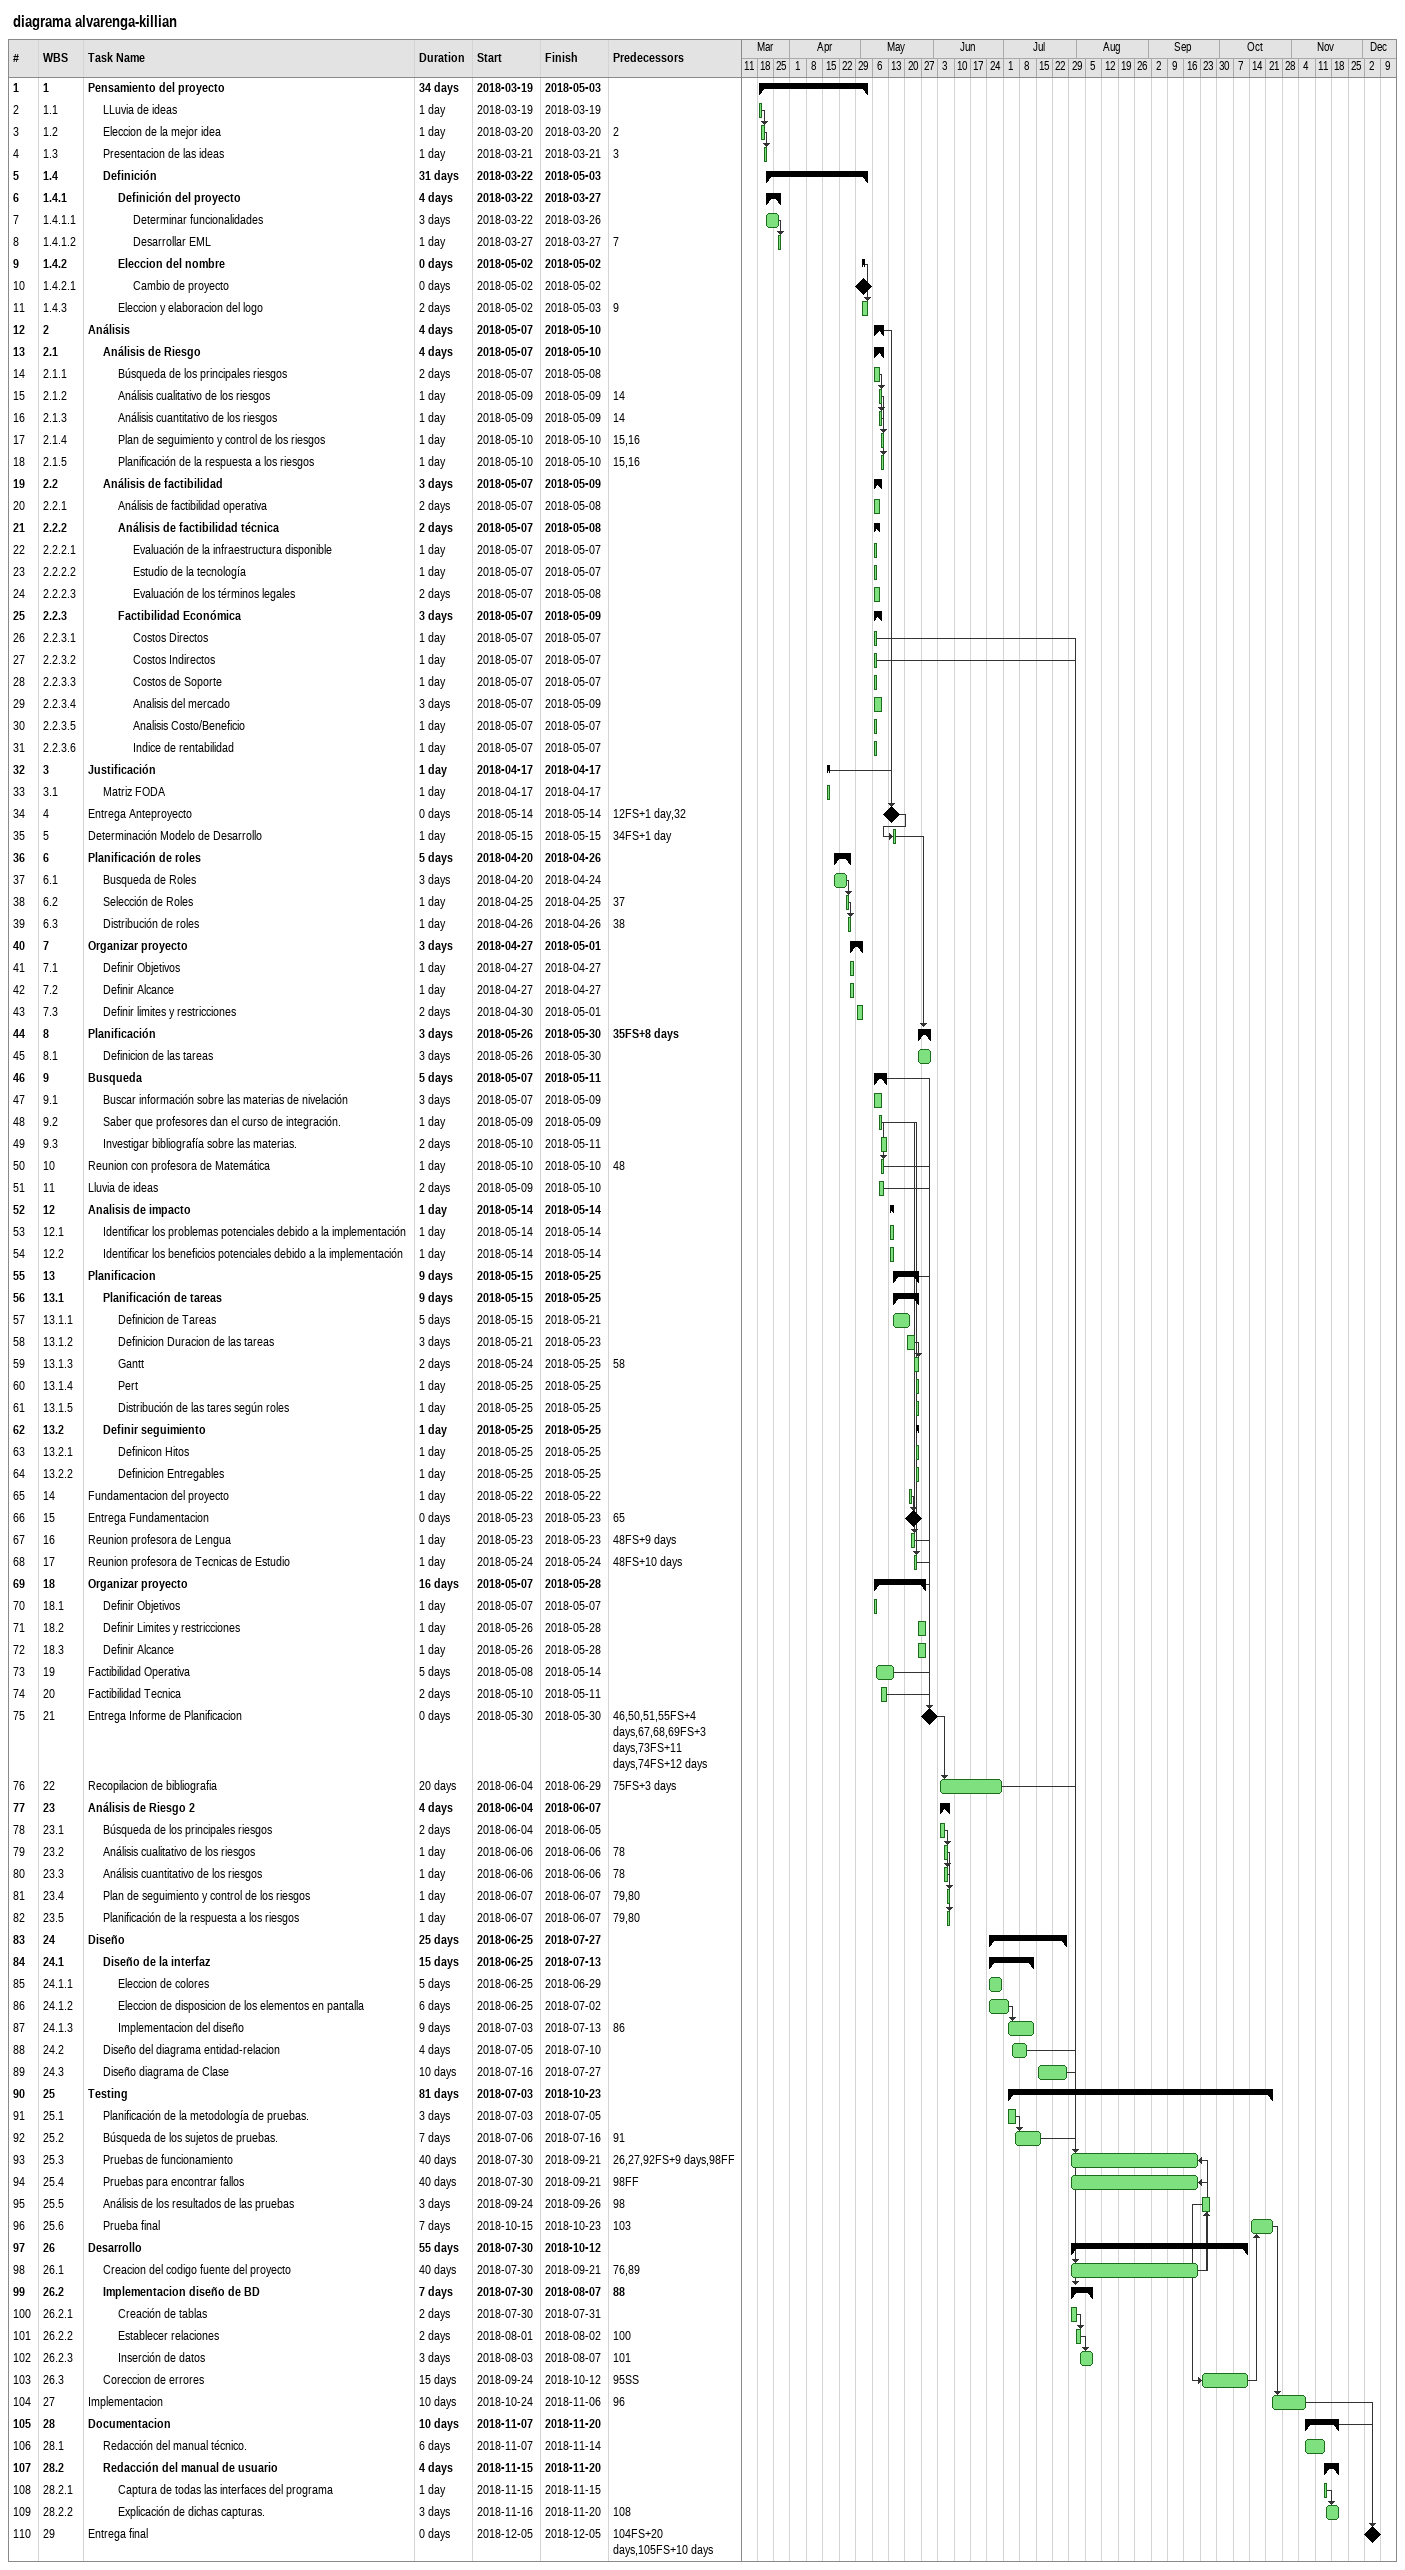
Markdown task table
diagrama alvarenga-killian

| ID | WBS | Task | Duration | Start | Finish | Predecessors |
|---|---|---|---|---|---|---|
| 1 | 1 | **Pensamiento del proyecto** | 34d | 2018-03-19 | 2018-05-03 |  |
| 2 | 1.1 | LLuvia de ideas | 1d | 2018-03-19 | 2018-03-19 |  |
| 3 | 1.2 | Eleccion de la mejor idea | 1d | 2018-03-20 | 2018-03-20 | 2 |
| 4 | 1.3 | Presentacion de las ideas | 1d | 2018-03-21 | 2018-03-21 | 3 |
| 5 | 1.4 | **Definición** | 31d | 2018-03-22 | 2018-05-03 |  |
| 6 | 1.4.1 | **Definición del proyecto** | 4d | 2018-03-22 | 2018-03-27 |  |
| 7 | 1.4.1.1 | Determinar funcionalidades | 3d | 2018-03-22 | 2018-03-26 |  |
| 8 | 1.4.1.2 | Desarrollar EML | 1d | 2018-03-27 | 2018-03-27 | 7 |
| 9 | 1.4.2 | **Eleccion del nombre** | 0d | 2018-05-02 | 2018-05-02 |  |
| 10 | 1.4.2.1 | Cambio de proyecto | 0d | 2018-05-02 | 2018-05-02 |  |
| 11 | 1.4.3 | Eleccion y elaboracion del logo | 2d | 2018-05-02 | 2018-05-03 | 9 |
| 12 | 2 | **Análisis** | 4d | 2018-05-07 | 2018-05-10 |  |
| 13 | 2.1 | **Análisis de Riesgo** | 4d | 2018-05-07 | 2018-05-10 |  |
| 14 | 2.1.1 | Búsqueda de los principales riesgos | 2d | 2018-05-07 | 2018-05-08 |  |
| 15 | 2.1.2 | Análisis cualitativo de los riesgos | 1d | 2018-05-09 | 2018-05-09 | 14 |
| 16 | 2.1.3 | Análisis cuantitativo de los riesgos | 1d | 2018-05-09 | 2018-05-09 | 14 |
| 17 | 2.1.4 | Plan de seguimiento y control de los riesgos | 1d | 2018-05-10 | 2018-05-10 | 15, 16 |
| 18 | 2.1.5 | Planificación de la respuesta a los riesgos | 1d | 2018-05-10 | 2018-05-10 | 15, 16 |
| 19 | 2.2 | **Análisis de factibilidad** | 3d | 2018-05-07 | 2018-05-09 |  |
| 20 | 2.2.1 | Análisis de factibilidad operativa | 2d | 2018-05-07 | 2018-05-08 |  |
| 21 | 2.2.2 | **Análisis de factibilidad técnica** | 2d | 2018-05-07 | 2018-05-08 |  |
| 22 | 2.2.2.1 | Evaluación de la infraestructura disponible | 1d | 2018-05-07 | 2018-05-07 |  |
| 23 | 2.2.2.2 | Estudio de la tecnología | 1d | 2018-05-07 | 2018-05-07 |  |
| 24 | 2.2.2.3 | Evaluación de los términos legales | 2d | 2018-05-07 | 2018-05-08 |  |
| 25 | 2.2.3 | **Factibilidad Económica** | 3d | 2018-05-07 | 2018-05-09 |  |
| 26 | 2.2.3.1 | Costos Directos | 1d | 2018-05-07 | 2018-05-07 |  |
| 27 | 2.2.3.2 | Costos Indirectos | 1d | 2018-05-07 | 2018-05-07 |  |
| 28 | 2.2.3.3 | Costos de Soporte | 1d | 2018-05-07 | 2018-05-07 |  |
| 29 | 2.2.3.4 | Analisis del mercado | 3d | 2018-05-07 | 2018-05-09 |  |
| 30 | 2.2.3.5 | Analisis Costo/Beneficio | 1d | 2018-05-07 | 2018-05-07 |  |
| 31 | 2.2.3.6 | Indice de rentabilidad | 1d | 2018-05-07 | 2018-05-07 |  |
| 32 | 3 | **Justificación** | 1d | 2018-04-17 | 2018-04-17 |  |
| 33 | 3.1 | Matriz FODA | 1d | 2018-04-17 | 2018-04-17 |  |
| 34 | 4 | Entrega Anteproyecto | 0d | 2018-05-14 | 2018-05-14 | 12FS+1d, 32 |
| 35 | 5 | Determinación Modelo de Desarrollo | 1d | 2018-05-15 | 2018-05-15 | 34FS+1d |
| 36 | 6 | **Planificación de roles** | 5d | 2018-04-20 | 2018-04-26 |  |
| 37 | 6.1 | Busqueda de Roles | 3d | 2018-04-20 | 2018-04-24 |  |
| 38 | 6.2 | Selección de Roles | 1d | 2018-04-25 | 2018-04-25 | 37 |
| 39 | 6.3 | Distribución de roles | 1d | 2018-04-26 | 2018-04-26 | 38 |
| 40 | 7 | **Organizar proyecto** | 3d | 2018-04-27 | 2018-05-01 |  |
| 41 | 7.1 | Definir Objetivos | 1d | 2018-04-27 | 2018-04-27 |  |
| 42 | 7.2 | Definir Alcance | 1d | 2018-04-27 | 2018-04-27 |  |
| 43 | 7.3 | Definir limites y restricciones | 2d | 2018-04-30 | 2018-05-01 |  |
| 44 | 8 | **Planificación** | 3d | 2018-05-26 | 2018-05-30 | 35FS+8d |
| 45 | 8.1 | Definicion de las tareas | 3d | 2018-05-26 | 2018-05-30 |  |
| 46 | 9 | **Busqueda** | 5d | 2018-05-07 | 2018-05-11 |  |
| 47 | 9.1 | Buscar información sobre las materias de nivelación | 3d | 2018-05-07 | 2018-05-09 |  |
| 48 | 9.2 | Saber que profesores dan el curso de integración. | 1d | 2018-05-09 | 2018-05-09 |  |
| 49 | 9.3 | Investigar bibliografía sobre las materias. | 2d | 2018-05-10 | 2018-05-11 |  |
| 50 | 10 | Reunion con profesora de Matemática | 1d | 2018-05-10 | 2018-05-10 | 48 |
| 51 | 11 | Lluvia de ideas | 2d | 2018-05-09 | 2018-05-10 |  |
| 52 | 12 | **Analisis de impacto** | 1d | 2018-05-14 | 2018-05-14 |  |
| 53 | 12.1 | Identificar los problemas potenciales debido a la implementación | 1d | 2018-05-14 | 2018-05-14 |  |
| 54 | 12.2 | Identificar los beneficios potenciales debido a la implementación | 1d | 2018-05-14 | 2018-05-14 |  |
| 55 | 13 | **Planificacion** | 9d | 2018-05-15 | 2018-05-25 |  |
| 56 | 13.1 | **Planificación de tareas** | 9d | 2018-05-15 | 2018-05-25 |  |
| 57 | 13.1.1 | Definicion de Tareas | 5d | 2018-05-15 | 2018-05-21 |  |
| 58 | 13.1.2 | Definicion Duracion de las tareas | 3d | 2018-05-21 | 2018-05-23 |  |
| 59 | 13.1.3 | Gantt | 2d | 2018-05-24 | 2018-05-25 | 58 |
| 60 | 13.1.4 | Pert | 1d | 2018-05-25 | 2018-05-25 |  |
| 61 | 13.1.5 | Distribución de las tares según roles | 1d | 2018-05-25 | 2018-05-25 |  |
| 62 | 13.2 | **Definir seguimiento** | 1d | 2018-05-25 | 2018-05-25 |  |
| 63 | 13.2.1 | Definicon Hitos | 1d | 2018-05-25 | 2018-05-25 |  |
| 64 | 13.2.2 | Definicion Entregables | 1d | 2018-05-25 | 2018-05-25 |  |
| 65 | 14 | Fundamentacion del proyecto | 1d | 2018-05-22 | 2018-05-22 |  |
| 66 | 15 | Entrega Fundamentacion | 0d | 2018-05-23 | 2018-05-23 | 65 |
| 67 | 16 | Reunion profesora de Lengua | 1d | 2018-05-23 | 2018-05-23 | 48FS+9d |
| 68 | 17 | Reunion profesora de Tecnicas de Estudio | 1d | 2018-05-24 | 2018-05-24 | 48FS+10d |
| 69 | 18 | **Organizar proyecto** | 16d | 2018-05-07 | 2018-05-28 |  |
| 70 | 18.1 | Definir Objetivos | 1d | 2018-05-07 | 2018-05-07 |  |
| 71 | 18.2 | Definir Limites y restricciones | 1d | 2018-05-26 | 2018-05-28 |  |
| 72 | 18.3 | Definir Alcance | 1d | 2018-05-26 | 2018-05-28 |  |
| 73 | 19 | Factibilidad Operativa | 5d | 2018-05-08 | 2018-05-14 |  |
| 74 | 20 | Factibilidad Tecnica | 2d | 2018-05-10 | 2018-05-11 |  |
| 75 | 21 | Entrega Informe de Planificacion | 0d | 2018-05-30 | 2018-05-30 | 46, 50, 51, 55FS+4d, 67, 68, 69FS+3d, 73FS+11d, 74FS+12d |
| 76 | 22 | Recopilacion de bibliografia | 20d | 2018-06-04 | 2018-06-29 | 75FS+3d |
| 77 | 23 | **Análisis de Riesgo 2** | 4d | 2018-06-04 | 2018-06-07 |  |
| 78 | 23.1 | Búsqueda de los principales riesgos | 2d | 2018-06-04 | 2018-06-05 |  |
| 79 | 23.2 | Análisis cualitativo de los riesgos | 1d | 2018-06-06 | 2018-06-06 | 78 |
| 80 | 23.3 | Análisis cuantitativo de los riesgos | 1d | 2018-06-06 | 2018-06-06 | 78 |
| 81 | 23.4 | Plan de seguimiento y control de los riesgos | 1d | 2018-06-07 | 2018-06-07 | 79, 80 |
| 82 | 23.5 | Planificación de la respuesta a los riesgos | 1d | 2018-06-07 | 2018-06-07 | 79, 80 |
| 83 | 24 | **Diseño** | 25d | 2018-06-25 | 2018-07-27 |  |
| 84 | 24.1 | **Diseño de la interfaz** | 15d | 2018-06-25 | 2018-07-13 |  |
| 85 | 24.1.1 | Eleccion de colores | 5d | 2018-06-25 | 2018-06-29 |  |
| 86 | 24.1.2 | Eleccion de disposicion de los elementos en pantalla | 6d | 2018-06-25 | 2018-07-02 |  |
| 87 | 24.1.3 | Implementacion del diseño | 9d | 2018-07-03 | 2018-07-13 | 86 |
| 88 | 24.2 | Diseño del diagrama entidad-relacion | 4d | 2018-07-05 | 2018-07-10 |  |
| 89 | 24.3 | Diseño diagrama de Clase | 10d | 2018-07-16 | 2018-07-27 |  |
| 90 | 25 | **Testing** | 81d | 2018-07-03 | 2018-10-23 |  |
| 91 | 25.1 | Planificación de la metodología de pruebas. | 3d | 2018-07-03 | 2018-07-05 |  |
| 92 | 25.2 | Búsqueda de los sujetos de pruebas. | 7d | 2018-07-06 | 2018-07-16 | 91 |
| 93 | 25.3 | Pruebas de funcionamiento | 40d | 2018-07-30 | 2018-09-21 | 26, 27, 92FS+9d, 98FF |
| 94 | 25.4 | Pruebas para encontrar fallos | 40d | 2018-07-30 | 2018-09-21 | 98FF |
| 95 | 25.5 | Análisis de los resultados de las pruebas | 3d | 2018-09-24 | 2018-09-26 | 98 |
| 96 | 25.6 | Prueba final | 7d | 2018-10-15 | 2018-10-23 | 103 |
| 97 | 26 | **Desarrollo** | 55d | 2018-07-30 | 2018-10-12 |  |
| 98 | 26.1 | Creacion del codigo fuente del proyecto | 40d | 2018-07-30 | 2018-09-21 | 76, 89 |
| 99 | 26.2 | **Implementacion diseño de BD** | 7d | 2018-07-30 | 2018-08-07 | 88 |
| 100 | 26.2.1 | Creación de tablas | 2d | 2018-07-30 | 2018-07-31 |  |
| 101 | 26.2.2 | Establecer relaciones | 2d | 2018-08-01 | 2018-08-02 | 100 |
| 102 | 26.2.3 | Inserción de datos | 3d | 2018-08-03 | 2018-08-07 | 101 |
| 103 | 26.3 | Coreccion de errores | 15d | 2018-09-24 | 2018-10-12 | 95SS |
| 104 | 27 | Implementacion | 10d | 2018-10-24 | 2018-11-06 | 96 |
| 105 | 28 | **Documentacion** | 10d | 2018-11-07 | 2018-11-20 |  |
| 106 | 28.1 | Redacción del manual técnico. | 6d | 2018-11-07 | 2018-11-14 |  |
| 107 | 28.2 | **Redacción del manual de usuario** | 4d | 2018-11-15 | 2018-11-20 |  |
| 108 | 28.2.1 | Captura de todas las interfaces del programa | 1d | 2018-11-15 | 2018-11-15 |  |
| 109 | 28.2.2 | Explicación de dichas capturas. | 3d | 2018-11-16 | 2018-11-20 | 108 |
| 110 | 29 | Entrega final | 0d | 2018-12-05 | 2018-12-05 | 104FS+20d, 105FS+10d |
